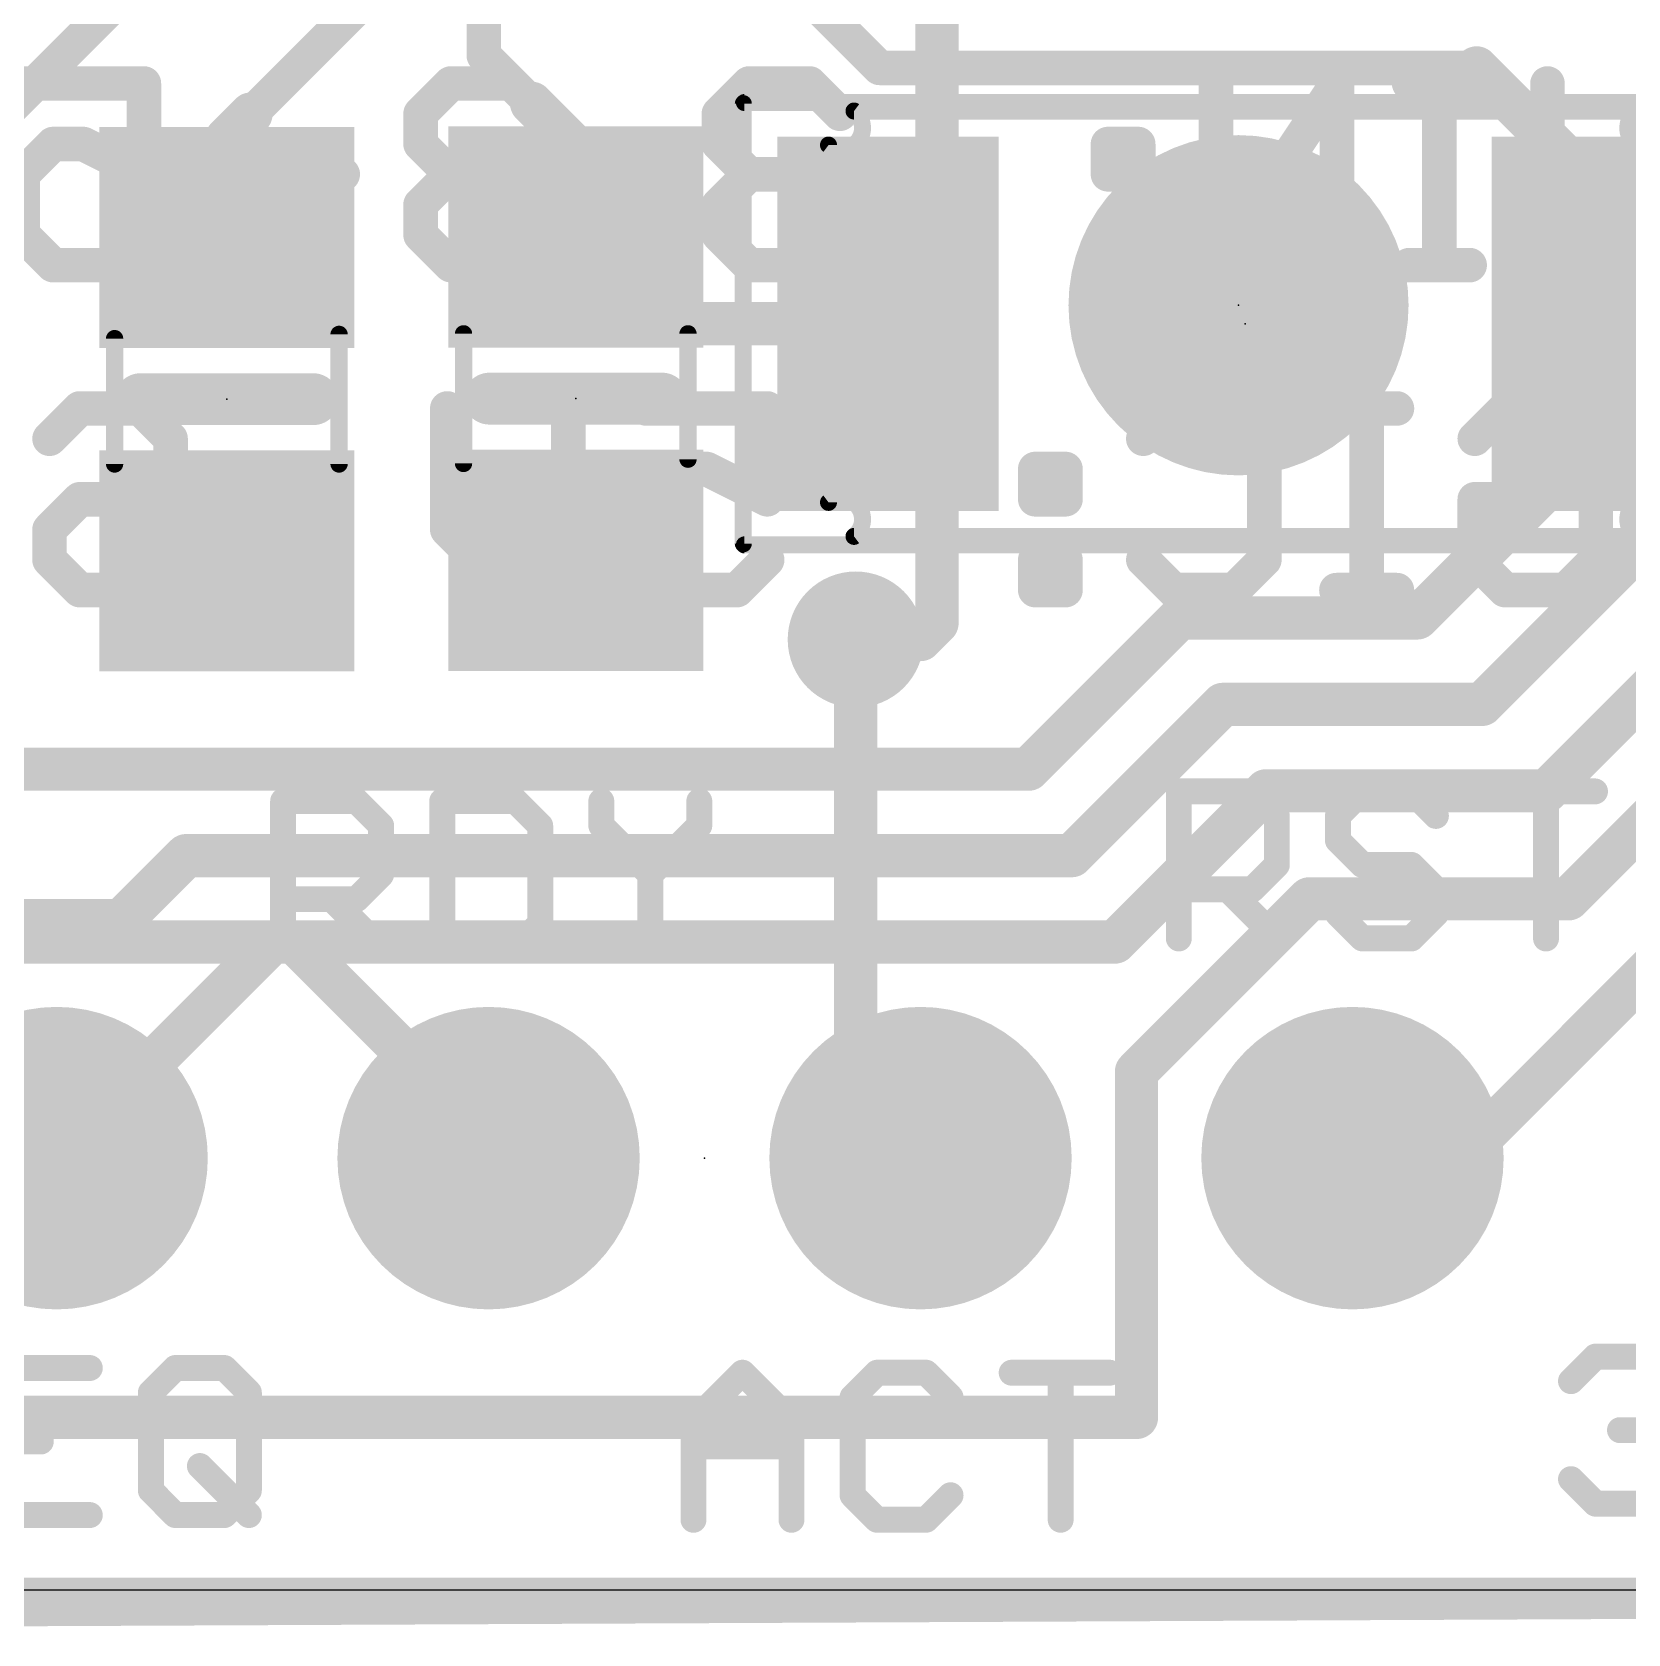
# Model space of a CAD drawing. Extents: x -0.1 to 28.1, y -0.3 to 29.2.
# Drawn here: x 10.02 to 19.4, y -0.26 to 9.16 of the extents above; entities that cross this region are included whole.
import ezdxf

# ---------------------------------------------------------------- set-up
doc = ezdxf.new("R2010")
doc.units = 0
for name, color, linetype in [('1', 12, 'CONTINUOUS'), ('16', 132, 'CONTINUOUS'), ('17', 110, 'CONTINUOUS'), ('18', 110, 'CONTINUOUS'), ('20', 53, 'CONTINUOUS'), ('21', 40, 'CONTINUOUS'), ('22', 6, 'CONTINUOUS'), ('23', 53, 'CONTINUOUS'), ('39', 12, 'CONTINUOUS'), ('41', 12, 'CONTINUOUS'), ('51', 253, 'CONTINUOUS')]:
    doc.layers.add(name, color=color, linetype=linetype)

# ---------------------------------------------------------------- blocks, each defined once
blk = doc.blocks.new('RECT')
blk.add_solid([(-0.5, -0.5), (0.5, -0.5), (-0.5, 0.5), (0.5, 0.5)])
blk = doc.blocks.new('PIE')
at = {"const_width": 0.5}
blk.add_lwpolyline([(0, -0.25, 1), (0, 0.25, 1), (0, -0.25)], format="xyb", dxfattribs=at)
blk = doc.blocks.new('ROUNDP')
at = {"const_width": 0.5}
blk.add_lwpolyline([(0, -0.25, 1), (0, 0.25, 1), (0, -0.25)], format="xyb", dxfattribs=at)
blk = doc.blocks.new('ROUNDV')
at = {"const_width": 0.5}
blk.add_lwpolyline([(0, -0.25, 1), (0, 0.25, 1), (0, -0.25)], format="xyb", dxfattribs=at)

msp = doc.modelspace()

# ---------------------------------------------------------------- linework, layer by layer
at = {"layer": '1'}
for points, const_width in [([(12.672, 11.7278), (12.672, 9.021)], 0.2032), ([(11.672, 10.494), (9.837, 8.659)], 0.2032), ([(13.945, 10.002), (14.999, 8.948)], 0.2032), ([(12.172, 9.5458), (11.303, 8.6768)], 0.2032), ([(12.672, 9.021), (12.953, 8.74)], 0.2032), ([(14.999, 8.948), (18.51, 8.948)], 0.2032), ([(18.51, 8.948), (19.249, 8.209)], 0.254), ([(12.953, 8.74), (13.2128, 8.4802)], 0.254), ([(11.303, 8.6768), (11.161, 8.5348)], 0.254), ([(11.161, 8.5348), (11.161, 7.9508)], 0.254), ([(13.2128, 8.4802), (13.2128, 7.954)], 0.254), ([(19.249, 8.209), (19.249, 8.001)], 0.254), ([(19.249, 8.001), (19.249, 7.4444)], 0.254), ([(20.9208, 8.001), (19.249, 8.001)], 0.254), ([(13.2128, 7.954), (13.7224, 7.4444)], 0.254), ([(13.7224, 7.4444), (15.049, 7.4444)], 0.254), ([(14.859, 2.921), (14.859, 5.588)], 0.254), ([(7.239, 3.81), (11.557, 3.81)], 0.254), ([(11.557, 3.81), (12.7, 2.667)], 0.254), ([(15.24, 2.54), (14.859, 2.921)], 0.254), ([(12.7, 2.667), (12.7, 2.54)], 0.254), ([(27.888, -0.028), (0, -0.028)], 0.2032)]:
    msp.add_lwpolyline(points, dxfattribs=dict(at, const_width=const_width))
for points, const_width in [([(12.7079, 9.0569, 1), (12.6361, 8.9851)], 0.1016), ([(12.6212, 9.021, 1), (12.7228, 9.021)], 0.1016), ([(14.999, 8.9988, 1), (14.999, 8.8972)], 0.1016), ([(18.5549, 8.9929, 1), (18.4651, 8.9031)], 0.127), ([(18.51, 8.8972, 1), (18.51, 8.9988)], 0.1016), ([(14.9631, 8.9121, 1), (15.0349, 8.9839)], 0.1016), ([(12.9979, 8.7849, 1), (12.9081, 8.6951)], 0.127), ([(11.3479, 8.6319, 1), (11.2581, 8.7217)], 0.127), ([(11.2671, 8.7127, 1), (11.3389, 8.6409)], 0.1016), ([(12.9171, 8.7041, 1), (12.9889, 8.7759)], 0.1016), ([(11.2245, 8.5348, 1), (11.0975, 8.5348)], 0.127), ([(11.1161, 8.5797, 1), (11.2059, 8.4899)], 0.127), ([(13.2763, 8.4802, 1), (13.1493, 8.4802)], 0.127), ([(13.1679, 8.4353, 1), (13.2577, 8.5251)], 0.127), ([(19.3125, 8.209, 1), (19.1855, 8.209)], 0.127), ([(19.2041, 8.1641, 1), (19.2939, 8.2539)], 0.127), ([(19.3125, 8.001, 1), (19.1855, 8.001)], 0.127), ([(19.249, 8.0645, 1), (19.249, 7.9375)], 0.127), ([(11.0975, 7.9508, 1), (11.2245, 7.9508)], 0.127), ([(13.2577, 7.9989, 1), (13.1679, 7.9091)], 0.127), ([(13.1493, 7.954, 1), (13.2763, 7.954)], 0.127), ([(19.1855, 8.001, 1), (19.3125, 8.001)], 0.127), ([(13.7224, 7.5079, 1), (13.7224, 7.3809)], 0.127), ([(13.6775, 7.3995, 1), (13.7673, 7.4893)], 0.127), ([(15.049, 7.3809, 1), (15.049, 7.5079)], 0.127), ([(19.1855, 7.4444, 1), (19.3125, 7.4444)], 0.127), ([(14.9225, 5.588, 1), (14.7955, 5.588)], 0.127), ([(11.6019, 3.8549, 1), (11.5121, 3.7651)], 0.127), ([(11.557, 3.7465, 1), (11.557, 3.8735)], 0.127), ([(14.9039, 2.9659, 1), (14.8141, 2.8761)], 0.127), ([(14.7955, 2.921, 1), (14.9225, 2.921)], 0.127), ([(12.7635, 2.667, 1), (12.6365, 2.667)], 0.127), ([(12.6551, 2.6221, 1), (12.7449, 2.7119)], 0.127), ([(15.1951, 2.4951, 1), (15.2849, 2.5849)], 0.127), ([(12.6365, 2.54, 1), (12.7635, 2.54)], 0.127)]:
    msp.add_lwpolyline(points, format="xyb", dxfattribs=dict(at, const_width=const_width))
at = {"layer": '16'}
for points, const_width in [([(15.337, 10.002), (15.337, 5.685)], 0.254), ([(24.511, 8.636), (18.415, 2.54)], 0.254), ([(20.701, 8.255), (18.161, 5.715)], 0.254), ([(21.209, 7.874), (18.542, 5.207)], 0.254), ([(21.971, 7.747), (18.923, 4.699)], 0.254), ([(22.733, 7.747), (19.05, 4.064)], 0.254), ([(16.764, 5.715), (15.875, 4.826)], 0.254), ([(18.161, 5.715), (16.764, 5.715)], 0.254), ([(15.337, 5.685), (15.24, 5.588)], 0.254), ([(15.24, 5.588), (14.859, 5.588)], 0.254), ([(17.018, 5.207), (16.129, 4.318)], 0.254), ([(18.542, 5.207), (17.018, 5.207)], 0.254), ([(15.875, 4.826), (6.731, 4.826)], 0.254), ([(17.272, 4.699), (16.383, 3.81)], 0.254), ([(18.923, 4.699), (17.272, 4.699)], 0.254), ([(10.922, 4.318), (10.541, 3.937)], 0.254), ([(16.129, 4.318), (10.922, 4.318)], 0.254), ([(17.526, 4.064), (16.51, 3.048)], 0.254), ([(19.05, 4.064), (17.526, 4.064)], 0.254), ([(10.541, 3.937), (6.858, 3.937)], 0.254), ([(11.43, 3.81), (10.16, 2.54)], 0.254), ([(16.383, 3.81), (11.43, 3.81)], 0.254), ([(16.51, 3.048), (16.51, 1.016)], 0.254), ([(18.415, 2.54), (17.78, 2.54)], 0.254), ([(16.51, 1.016), (9.144, 1.016)], 0.254), ([(28.015, -0.028), (0, -0.155)], 0.2032)]:
    msp.add_lwpolyline(points, dxfattribs=dict(at, const_width=const_width))
at = {"layer": '16', "const_width": 0.127}
for points in [[(16.764, 5.7785, 1), (16.764, 5.6515)], [(16.8089, 5.6701, 1), (16.7191, 5.7599)], [(18.161, 5.6515, 1), (18.161, 5.7785)], [(15.2735, 5.685, 1), (15.4005, 5.685)], [(15.3819, 5.6401, 1), (15.2921, 5.7299)], [(18.1161, 5.7599, 1), (18.2059, 5.6701)], [(14.859, 5.6515, 1), (14.859, 5.5245)], [(15.1951, 5.6329, 1), (15.2849, 5.5431)], [(15.24, 5.5245, 1), (15.24, 5.6515)], [(17.018, 5.2705, 1), (17.018, 5.1435)], [(17.0629, 5.1621, 1), (16.9731, 5.2519)], [(18.4971, 5.2519, 1), (18.5869, 5.1621)], [(18.542, 5.1435, 1), (18.542, 5.2705)], [(15.8301, 4.8709, 1), (15.9199, 4.7811)], [(15.875, 4.7625, 1), (15.875, 4.8895)], [(17.272, 4.7625, 1), (17.272, 4.6355)], [(17.3169, 4.6541, 1), (17.2271, 4.7439)], [(18.8781, 4.7439, 1), (18.9679, 4.6541)], [(18.923, 4.6355, 1), (18.923, 4.7625)], [(10.922, 4.3815, 1), (10.922, 4.2545)], [(10.9669, 4.2731, 1), (10.8771, 4.3629)], [(16.0841, 4.3629, 1), (16.1739, 4.2731)], [(16.129, 4.2545, 1), (16.129, 4.3815)], [(17.526, 4.1275, 1), (17.526, 4.0005)], [(17.5709, 4.0191, 1), (17.4811, 4.1089)], [(19.0051, 4.1089, 1), (19.0949, 4.0191)], [(19.05, 4.0005, 1), (19.05, 4.1275)], [(10.541, 3.8735, 1), (10.541, 4.0005)], [(10.4961, 3.9819, 1), (10.5859, 3.8921)], [(11.43, 3.8735, 1), (11.43, 3.7465)], [(11.4749, 3.7651, 1), (11.3851, 3.8549)], [(16.3381, 3.8549, 1), (16.4279, 3.7651)], [(16.383, 3.7465, 1), (16.383, 3.8735)], [(16.5735, 3.048, 1), (16.4465, 3.048)], [(16.4651, 3.0929, 1), (16.5549, 3.0031)], [(10.1151, 2.5849, 1), (10.2049, 2.4951)], [(17.78, 2.6035, 1), (17.78, 2.4765)], [(18.3701, 2.5849, 1), (18.4599, 2.4951)], [(18.415, 2.4765, 1), (18.415, 2.6035)], [(16.51, 0.9525, 1), (16.51, 1.0795)], [(16.4465, 1.016, 1), (16.5735, 1.016)]]:
    msp.add_lwpolyline(points, format="xyb", dxfattribs=at)
at = {"layer": '20'}
msp.add_line((25.4, 0), (2.54, 0), dxfattribs=at)
at = {"layer": '21'}
for points, const_width in [([(14.198, 8.7379), (14.198, 6.1509)], 0.1), ([(20.0935, 8.7444), (14.2045, 8.7444)], 0.1), ([(12.7048, 7.004), (13.7208, 7.004)], 0.3048), ([(11.669, 7.0008), (10.653, 7.0008)], 0.3048), ([(20.0935, 6.1444), (14.2045, 6.1444)], 0.1), ([(11.4919, 3.7742), (11.4919, 4.6385)], 0.1524), ([(11.4919, 4.6385), (11.9241, 4.6385)], 0.1524), ([(11.9241, 4.6385), (12.0681, 4.4945)], 0.1524), ([(12.4274, 4.6385), (12.4274, 3.7742)], 0.1524), ([(12.8596, 4.6385), (12.4274, 4.6385)], 0.1524), ([(13.0037, 4.4945), (12.8596, 4.6385)], 0.1524), ([(13.363, 4.6385), (13.363, 4.4945)], 0.1524), ([(13.9392, 4.4945), (13.9392, 4.6385)], 0.1524), ([(16.7589, 3.8312), (16.7589, 4.6955)], 0.1524), ([(16.7589, 4.6955), (17.1911, 4.6955)], 0.1524), ([(17.1911, 4.6955), (17.3351, 4.5515)], 0.1524), ([(17.8385, 4.6955), (17.6944, 4.5515)], 0.1524), ([(18.1266, 4.6955), (17.8385, 4.6955)], 0.1524), ([(18.2707, 4.5515), (18.1266, 4.6955)], 0.1524), ([(18.63, 4.6955), (19.2062, 4.6955)], 0.1524), ([(18.9181, 3.8312), (18.9181, 4.6955)], 0.1524), ([(17.3351, 4.5515), (17.3351, 4.2634)], 0.1524), ([(17.6944, 4.5515), (17.6944, 4.4074)], 0.1524), ([(12.0681, 4.4945), (12.0681, 4.2064)], 0.1524), ([(13.0037, 3.9183), (13.0037, 4.4945)], 0.1524), ([(13.363, 4.4945), (13.6511, 4.2064)], 0.1524), ([(13.6511, 4.2064), (13.9392, 4.4945)], 0.1524), ([(17.6944, 4.4074), (17.8385, 4.2634)], 0.1524), ([(17.3351, 4.2634), (17.1911, 4.1193)], 0.1524), ([(17.8385, 4.2634), (18.1266, 4.2634)], 0.1524), ([(18.1266, 4.2634), (18.2707, 4.1193)], 0.1524), ([(12.0681, 4.2064), (11.9241, 4.0623)], 0.1524), ([(13.6511, 4.2064), (13.6511, 3.7742)], 0.1524), ([(17.1911, 4.1193), (16.7589, 4.1193)], 0.1524), ([(17.047, 4.1193), (17.3351, 3.8312)], 0.1524), ([(18.2707, 4.1193), (18.2707, 3.9753)], 0.1524), ([(11.9241, 4.0623), (11.4919, 4.0623)], 0.1524), ([(11.78, 4.0623), (12.0681, 3.7742)], 0.1524), ([(17.8385, 3.8312), (17.6944, 3.9753)], 0.1524), ([(18.2707, 3.9753), (18.1266, 3.8312)], 0.1524), ([(12.8596, 3.7742), (13.0037, 3.9183)], 0.1524), ([(18.1266, 3.8312), (17.8385, 3.8312)], 0.1524), ([(12.4274, 3.7742), (12.8596, 3.7742)], 0.1524), ([(19.0649, 1.2295), (19.209, 1.3735)], 0.1524), ([(19.209, 1.3735), (19.4971, 1.3735)], 0.1524), ([(10.3551, 1.3065), (9.7788, 1.3065)], 0.1524), ([(10.7144, 1.1625), (10.8584, 1.3065)], 0.1524), ([(10.8584, 1.3065), (11.1465, 1.3065)], 0.1524), ([(11.1465, 1.3065), (11.2906, 1.1625)], 0.1524), ([(13.9049, 0.9908), (14.193, 1.2789)], 0.1524), ([(14.193, 1.2789), (14.4811, 0.9908)], 0.1524), ([(14.9845, 1.2789), (14.8404, 1.1349)], 0.1524), ([(15.2726, 1.2789), (14.9845, 1.2789)], 0.1524), ([(15.4167, 1.1349), (15.2726, 1.2789)], 0.1524), ([(15.776, 1.2789), (16.3522, 1.2789)], 0.1524), ([(16.0641, 0.4146), (16.0641, 1.2789)], 0.1524), ([(10.7144, 0.5863), (10.7144, 1.1625)], 0.1524), ([(11.2906, 1.1625), (11.2906, 0.5863)], 0.1524), ([(14.8404, 1.1349), (14.8404, 0.5587)], 0.1524), ([(13.9049, 0.4146), (13.9049, 0.9908)], 0.1524), ([(14.4811, 0.9908), (14.4811, 0.4146)], 0.1524), ([(9.7788, 0.8744), (10.067, 0.8744)], 0.1524), ([(19.4971, 0.9414), (19.353, 0.9414)], 0.1524), ([(13.9049, 0.8468), (14.4811, 0.8468)], 0.1524), ([(11.0025, 0.7303), (11.2906, 0.4422)], 0.1524), ([(10.8584, 0.4422), (10.7144, 0.5863)], 0.1524), ([(11.2906, 0.5863), (11.1465, 0.4422)], 0.1524), ([(19.209, 0.5092), (19.0649, 0.6533)], 0.1524), ([(14.8404, 0.5587), (14.9845, 0.4146)], 0.1524), ([(15.2726, 0.4146), (15.4167, 0.5587)], 0.1524), ([(19.4971, 0.5092), (19.209, 0.5092)], 0.1524), ([(9.7788, 0.4422), (10.3551, 0.4422)], 0.1524), ([(11.1465, 0.4422), (10.8584, 0.4422)], 0.1524), ([(14.9845, 0.4146), (15.2726, 0.4146)], 0.1524)]:
    msp.add_lwpolyline(points, dxfattribs=dict(at, const_width=const_width))
for points, const_width in [([(14.223, 8.7379, 1), (14.173, 8.7379)], 0.05), ([(14.2045, 8.7694, 1), (14.2045, 8.7194)], 0.05), ([(12.7048, 7.0802, 1), (12.7048, 6.9278)], 0.1524), ([(13.7208, 6.9278, 1), (13.7208, 7.0802)], 0.1524), ([(10.653, 7.077, 1), (10.653, 6.9246)], 0.1524), ([(11.669, 6.9246, 1), (11.669, 7.077)], 0.1524), ([(14.173, 6.1509, 1), (14.223, 6.1509)], 0.05), ([(14.2045, 6.1694, 1), (14.2045, 6.1194)], 0.05), ([(11.53, 4.6385, 1), (11.4538, 4.6385)], 0.0762), ([(11.4919, 4.6766, 1), (11.4919, 4.6004)], 0.0762), ([(11.951, 4.6655, 1), (11.8971, 4.6116)], 0.0762), ([(11.9241, 4.6004, 1), (11.9241, 4.6766)], 0.0762), ([(12.4655, 4.6385, 1), (12.3893, 4.6385)], 0.0762), ([(12.4274, 4.6766, 1), (12.4274, 4.6004)], 0.0762), ([(12.8866, 4.6655, 1), (12.8327, 4.6116)], 0.0762), ([(12.8596, 4.6004, 1), (12.8596, 4.6766)], 0.0762), ([(13.4011, 4.6385, 1), (13.3249, 4.6385)], 0.0762), ([(13.9773, 4.6385, 1), (13.9011, 4.6385)], 0.0762), ([(16.797, 4.6955, 1), (16.7208, 4.6955)], 0.0762), ([(16.7589, 4.7336, 1), (16.7589, 4.6574)], 0.0762), ([(17.218, 4.7225, 1), (17.1641, 4.6686)], 0.0762), ([(17.1911, 4.6574, 1), (17.1911, 4.7336)], 0.0762), ([(17.8385, 4.7336, 1), (17.8385, 4.6574)], 0.0762), ([(17.8654, 4.6686, 1), (17.8116, 4.7225)], 0.0762), ([(18.1536, 4.7225, 1), (18.0997, 4.6686)], 0.0762), ([(18.1266, 4.6574, 1), (18.1266, 4.7336)], 0.0762), ([(18.63, 4.7336, 1), (18.63, 4.6574)], 0.0762), ([(18.9562, 4.6955, 1), (18.88, 4.6955)], 0.0762), ([(19.2062, 4.6574, 1), (19.2062, 4.7336)], 0.0762), ([(17.3732, 4.5515, 1), (17.297, 4.5515)], 0.0762), ([(17.3082, 4.5245, 1), (17.3621, 4.5784)], 0.0762), ([(17.7325, 4.5515, 1), (17.6563, 4.5515)], 0.0762), ([(17.6675, 4.5784, 1), (17.7214, 4.5245)], 0.0762), ([(18.2437, 4.5245, 1), (18.2976, 4.5784)], 0.0762), ([(12.1062, 4.4945, 1), (12.03, 4.4945)], 0.0762), ([(12.0412, 4.4675, 1), (12.0951, 4.5214)], 0.0762), ([(13.0418, 4.4945, 1), (12.9656, 4.4945)], 0.0762), ([(12.9767, 4.4675, 1), (13.0306, 4.5214)], 0.0762), ([(13.3899, 4.5214, 1), (13.336, 4.4675)], 0.0762), ([(13.3249, 4.4945, 1), (13.4011, 4.4945)], 0.0762), ([(13.9011, 4.4945, 1), (13.9773, 4.4945)], 0.0762), ([(13.9661, 4.4675, 1), (13.9122, 4.5214)], 0.0762), ([(17.7214, 4.4344, 1), (17.6675, 4.3805)], 0.0762), ([(17.6563, 4.4074, 1), (17.7325, 4.4074)], 0.0762), ([(17.3621, 4.2364, 1), (17.3082, 4.2903)], 0.0762), ([(17.8385, 4.3015, 1), (17.8385, 4.2253)], 0.0762), ([(18.1536, 4.2903, 1), (18.0997, 4.2364)], 0.0762), ([(18.1266, 4.2253, 1), (18.1266, 4.3015)], 0.0762), ([(12.03, 4.2064, 1), (12.1062, 4.2064)], 0.0762), ([(12.0951, 4.1794, 1), (12.0412, 4.2333)], 0.0762), ([(13.6241, 4.2333, 1), (13.678, 4.1794)], 0.0762), ([(13.6892, 4.2064, 1), (13.613, 4.2064)], 0.0762), ([(13.6241, 4.1794, 1), (13.678, 4.2333)], 0.0762), ([(17.297, 4.2634, 1), (17.3732, 4.2634)], 0.0762), ([(17.8116, 4.2364, 1), (17.8654, 4.2903)], 0.0762), ([(16.7589, 4.1574, 1), (16.7589, 4.0812)], 0.0762), ([(17.074, 4.1463, 1), (17.0201, 4.0924)], 0.0762), ([(17.1641, 4.1463, 1), (17.218, 4.0924)], 0.0762), ([(17.1911, 4.0812, 1), (17.1911, 4.1574)], 0.0762), ([(18.3088, 4.1193, 1), (18.2326, 4.1193)], 0.0762), ([(18.2437, 4.0924, 1), (18.2976, 4.1463)], 0.0762), ([(11.4919, 4.1004, 1), (11.4919, 4.0242)], 0.0762), ([(11.807, 4.0893, 1), (11.7531, 4.0354)], 0.0762), ([(11.8971, 4.0893, 1), (11.951, 4.0354)], 0.0762), ([(11.9241, 4.0242, 1), (11.9241, 4.1004)], 0.0762), ([(17.7214, 4.0022, 1), (17.6675, 3.9483)], 0.0762), ([(18.2976, 3.9483, 1), (18.2437, 4.0022)], 0.0762), ([(12.9656, 3.9183, 1), (13.0418, 3.9183)], 0.0762), ([(13.0306, 3.8913, 1), (12.9767, 3.9452)], 0.0762), ([(18.2326, 3.9753, 1), (18.3088, 3.9753)], 0.0762), ([(16.7208, 3.8312, 1), (16.797, 3.8312)], 0.0762), ([(17.3082, 3.8043, 1), (17.3621, 3.8581)], 0.0762), ([(17.8385, 3.8693, 1), (17.8385, 3.7931)], 0.0762), ([(17.8116, 3.8043, 1), (17.8654, 3.8581)], 0.0762), ([(18.0997, 3.8581, 1), (18.1536, 3.8043)], 0.0762), ([(18.1266, 3.7931, 1), (18.1266, 3.8693)], 0.0762), ([(18.88, 3.8312, 1), (18.9562, 3.8312)], 0.0762), ([(11.4538, 3.7742, 1), (11.53, 3.7742)], 0.0762), ([(12.0412, 3.7473, 1), (12.0951, 3.8011)], 0.0762), ([(12.4274, 3.8123, 1), (12.4274, 3.7361)], 0.0762), ([(12.3893, 3.7742, 1), (12.4655, 3.7742)], 0.0762), ([(12.8327, 3.8011, 1), (12.8866, 3.7473)], 0.0762), ([(12.8596, 3.7361, 1), (12.8596, 3.8123)], 0.0762), ([(13.613, 3.7742, 1), (13.6892, 3.7742)], 0.0762), ([(19.209, 1.4116, 1), (19.209, 1.3354)], 0.0762), ([(19.2359, 1.3466, 1), (19.182, 1.4005)], 0.0762), ([(10.3551, 1.2684, 1), (10.3551, 1.3446)], 0.0762), ([(10.8584, 1.3446, 1), (10.8584, 1.2684)], 0.0762), ([(10.8854, 1.2796, 1), (10.8315, 1.3335)], 0.0762), ([(11.1735, 1.3335, 1), (11.1196, 1.2796)], 0.0762), ([(11.1465, 1.2684, 1), (11.1465, 1.3446)], 0.0762), ([(14.22, 1.3059, 1), (14.1661, 1.252)], 0.0762), ([(14.22, 1.252, 1), (14.1661, 1.3059)], 0.0762), ([(14.9845, 1.317, 1), (14.9845, 1.2408)], 0.0762), ([(15.0114, 1.252, 1), (14.9576, 1.3059)], 0.0762), ([(15.2996, 1.3059, 1), (15.2457, 1.252)], 0.0762), ([(15.2726, 1.2408, 1), (15.2726, 1.317)], 0.0762), ([(15.776, 1.317, 1), (15.776, 1.2408)], 0.0762), ([(16.1022, 1.2789, 1), (16.026, 1.2789)], 0.0762), ([(16.3522, 1.2408, 1), (16.3522, 1.317)], 0.0762), ([(10.6874, 1.1894, 1), (10.7413, 1.1355)], 0.0762), ([(10.7525, 1.1625, 1), (10.6763, 1.1625)], 0.0762), ([(11.3287, 1.1625, 1), (11.2525, 1.1625)], 0.0762), ([(11.2636, 1.1355, 1), (11.3175, 1.1894)], 0.0762), ([(19.038, 1.2564, 1), (19.0919, 1.2025)], 0.0762), ([(14.8785, 1.1349, 1), (14.8023, 1.1349)], 0.0762), ([(14.8135, 1.1618, 1), (14.8674, 1.1079)], 0.0762), ([(15.3897, 1.1079, 1), (15.4436, 1.1618)], 0.0762), ([(13.943, 0.9908, 1), (13.8668, 0.9908)], 0.0762), ([(13.878, 1.0178, 1), (13.9319, 0.9639)], 0.0762), ([(14.5192, 0.9908, 1), (14.443, 0.9908)], 0.0762), ([(14.4542, 0.9639, 1), (14.5081, 1.0178)], 0.0762), ([(10.067, 0.8363, 1), (10.067, 0.9125)], 0.0762), ([(19.353, 0.9795, 1), (19.353, 0.9033)], 0.0762), ([(13.9049, 0.8849, 1), (13.9049, 0.8087)], 0.0762), ([(14.4811, 0.8087, 1), (14.4811, 0.8849)], 0.0762), ([(11.0294, 0.7573, 1), (10.9755, 0.7034)], 0.0762), ([(10.7413, 0.6132, 1), (10.6874, 0.5593)], 0.0762), ([(11.3175, 0.5593, 1), (11.2636, 0.6132)], 0.0762), ([(19.0919, 0.6802, 1), (19.038, 0.6263)], 0.0762), ([(10.6763, 0.5863, 1), (10.7525, 0.5863)], 0.0762), ([(11.2525, 0.5863, 1), (11.3287, 0.5863)], 0.0762), ([(14.8674, 0.5856, 1), (14.8135, 0.5317)], 0.0762), ([(14.8023, 0.5587, 1), (14.8785, 0.5587)], 0.0762), ([(15.4436, 0.5317, 1), (15.3897, 0.5856)], 0.0762), ([(19.209, 0.5473, 1), (19.209, 0.4711)], 0.0762), ([(19.182, 0.4823, 1), (19.2359, 0.5361)], 0.0762), ([(10.3551, 0.4041, 1), (10.3551, 0.4803)], 0.0762), ([(10.8584, 0.4803, 1), (10.8584, 0.4041)], 0.0762), ([(10.8315, 0.4153, 1), (10.8854, 0.4691)], 0.0762), ([(11.1196, 0.4691, 1), (11.1735, 0.4153)], 0.0762), ([(11.1465, 0.4041, 1), (11.1465, 0.4803)], 0.0762), ([(11.2636, 0.4153, 1), (11.3175, 0.4691)], 0.0762), ([(14.9845, 0.4527, 1), (14.9845, 0.3765)], 0.0762), ([(14.9576, 0.3877, 1), (15.0114, 0.4415)], 0.0762), ([(15.2457, 0.4415, 1), (15.2996, 0.3877)], 0.0762), ([(15.2726, 0.3765, 1), (15.2726, 0.4527)], 0.0762), ([(13.8668, 0.4146, 1), (13.943, 0.4146)], 0.0762), ([(14.443, 0.4146, 1), (14.5192, 0.4146)], 0.0762), ([(16.026, 0.4146, 1), (16.1022, 0.4146)], 0.0762)]:
    msp.add_lwpolyline(points, format="xyb", dxfattribs=dict(at, const_width=const_width))
at = {"layer": '22', "const_width": 0.2032}
for points in [[(9.9614, 8.8563), (10.6732, 8.8563)], [(10.6732, 8.8563), (10.6732, 8.3225)], [(12.4782, 8.8563), (12.3002, 8.6784)], [(12.8341, 8.8563), (12.4782, 8.8563)], [(13.012, 8.6784), (12.8341, 8.8563)], [(14.2323, 8.8563), (14.0543, 8.6784)], [(14.5882, 8.8563), (14.2323, 8.8563)], [(14.7661, 8.6784), (14.5882, 8.8563)], [(17.6896, 8.8563), (16.9778, 7.7886)], [(16.9778, 7.7886), (16.9778, 8.8563)], [(17.6896, 7.7886), (17.6896, 8.8563)], [(18.4692, 8.8563), (18.1133, 8.8563)], [(18.2912, 7.7886), (18.2912, 8.8563)], [(18.9268, 8.1445), (18.9268, 8.8563)], [(12.3002, 8.6784), (12.3002, 8.5004)], [(14.0543, 8.6784), (14.0543, 8.5004)], [(10.1394, 8.5004), (9.9614, 8.3225)], [(10.3173, 8.5004), (10.1394, 8.5004)], [(10.6732, 8.3225), (10.3173, 8.5004)], [(12.3002, 8.5004), (12.4782, 8.3225)], [(14.0543, 8.5004), (14.2323, 8.3225)], [(16.5202, 8.5004), (16.3423, 8.5004)], [(16.3423, 8.5004), (16.3423, 8.3225)], [(16.5202, 8.3225), (16.5202, 8.5004)], [(9.9614, 8.3225), (9.9614, 7.9666)], [(11.8426, 8.3225), (11.1308, 8.3225)], [(12.4782, 8.3225), (12.3002, 8.1445)], [(12.4782, 8.3225), (12.6561, 8.3225)], [(14.2323, 8.3225), (14.0543, 8.1445)], [(14.2323, 8.3225), (14.4102, 8.3225)], [(16.3423, 8.3225), (16.5202, 8.3225)], [(12.3002, 8.1445), (12.3002, 7.9666)], [(14.0543, 8.1445), (14.0543, 7.9666)], [(19.2827, 7.7886), (18.9268, 8.1445)], [(19.6386, 8.1445), (19.2827, 7.7886)], [(9.9614, 7.9666), (10.1394, 7.7886)], [(10.4953, 7.7886), (10.6732, 7.9666)], [(12.3002, 7.9666), (12.4782, 7.7886)], [(12.8341, 7.7886), (13.012, 7.9666)], [(13.5967, 7.9666), (13.4188, 7.9666)], [(13.4188, 7.9666), (13.4188, 7.7886)], [(13.5967, 7.7886), (13.5967, 7.9666)], [(14.0543, 7.9666), (14.2323, 7.7886)], [(14.5882, 7.7886), (14.7661, 7.9666)], [(16.5202, 7.9666), (16.3423, 7.9666)], [(16.3423, 7.9666), (16.3423, 7.7886)], [(16.5202, 7.7886), (16.5202, 7.9666)], [(10.1394, 7.7886), (10.4953, 7.7886)], [(12.4782, 7.7886), (12.8341, 7.7886)], [(13.4188, 7.7886), (13.5967, 7.7886)], [(14.2323, 7.7886), (14.5882, 7.7886)], [(16.3423, 7.7886), (16.5202, 7.7886)], [(18.4692, 7.7886), (18.1133, 7.7886)], [(10.1184, 6.7684), (10.2964, 6.9463)], [(10.2964, 6.9463), (10.6523, 6.9463)], [(10.6523, 6.9463), (10.8302, 6.7684)], [(12.4572, 6.2345), (12.4572, 6.9463)], [(13.169, 6.9463), (13.169, 6.2345)], [(13.6266, 6.9463), (14.3384, 6.9463)], [(14.3384, 6.9463), (14.3384, 6.4125)], [(16.5501, 6.7684), (16.728, 6.9463)], [(16.728, 6.9463), (17.084, 6.9463)], [(17.084, 6.9463), (17.2619, 6.7684)], [(18.0415, 6.9463), (17.6856, 6.9463)], [(17.8636, 5.8786), (17.8636, 6.9463)], [(18.4991, 6.7684), (18.677, 6.9463)], [(18.677, 6.9463), (19.0329, 6.9463)], [(19.0329, 6.9463), (19.2109, 6.7684)], [(10.8302, 6.7684), (10.8302, 6.5904)], [(17.2619, 6.7684), (17.2619, 6.0566)], [(19.2109, 6.7684), (19.2109, 6.0566)], [(10.8302, 6.5904), (10.6523, 6.4125)], [(13.8046, 6.5904), (13.6266, 6.4125)], [(13.9825, 6.5904), (13.8046, 6.5904)], [(14.3384, 6.4125), (13.9825, 6.5904)], [(16.0925, 6.5904), (15.9146, 6.5904)], [(15.9146, 6.5904), (15.9146, 6.4125)], [(16.0925, 6.4125), (16.0925, 6.5904)], [(10.2964, 6.4125), (10.1184, 6.2345)], [(10.6523, 6.4125), (10.2964, 6.4125)], [(13.6266, 6.4125), (13.6266, 6.0566)], [(15.9146, 6.4125), (16.0925, 6.4125)], [(18.4991, 6.0566), (18.4991, 6.4125)], [(18.4991, 6.4125), (18.855, 6.4125)], [(10.1184, 6.2345), (10.1184, 6.0566)], [(12.8131, 5.8786), (12.4572, 6.2345)], [(13.169, 6.2345), (12.8131, 5.8786)], [(10.1184, 6.0566), (10.2964, 5.8786)], [(10.6523, 5.8786), (10.8302, 6.0566)], [(13.6266, 6.0566), (13.8046, 5.8786)], [(14.1605, 5.8786), (14.3384, 6.0566)], [(16.0925, 6.0566), (15.9146, 6.0566)], [(15.9146, 6.0566), (15.9146, 5.8786)], [(16.0925, 5.8786), (16.0925, 6.0566)], [(16.728, 5.8786), (16.5501, 6.0566)], [(17.2619, 6.0566), (17.084, 5.8786)], [(18.677, 5.8786), (18.4991, 6.0566)], [(19.2109, 6.0566), (19.0329, 5.8786)], [(10.2964, 5.8786), (10.6523, 5.8786)], [(13.8046, 5.8786), (14.1605, 5.8786)], [(15.9146, 5.8786), (16.0925, 5.8786)], [(17.084, 5.8786), (16.728, 5.8786)], [(18.0415, 5.8786), (17.6856, 5.8786)], [(19.0329, 5.8786), (18.677, 5.8786)]]:
    msp.add_lwpolyline(points, dxfattribs=at)
at = {"layer": '22', "const_width": 0.1016}
for points in [[(10.724, 8.8563, 1), (10.6224, 8.8563)], [(10.6732, 8.8055, 1), (10.6732, 8.9071)], [(12.4782, 8.9071, 1), (12.4782, 8.8055)], [(12.5141, 8.8204, 1), (12.4422, 8.8922)], [(12.87, 8.8922, 1), (12.7981, 8.8204)], [(12.8341, 8.8055, 1), (12.8341, 8.9071)], [(14.2323, 8.9071, 1), (14.2323, 8.8055)], [(14.2682, 8.8204, 1), (14.1963, 8.8922)], [(14.6241, 8.8922, 1), (14.5522, 8.8204)], [(14.5882, 8.8055, 1), (14.5882, 8.9071)], [(17.0286, 8.8563, 1), (16.927, 8.8563)], [(17.7404, 8.8563, 1), (17.6388, 8.8563)], [(17.7319, 8.8281, 1), (17.6473, 8.8845)], [(18.1133, 8.9071, 1), (18.1133, 8.8055)], [(18.342, 8.8563, 1), (18.2404, 8.8563)], [(18.4692, 8.8055, 1), (18.4692, 8.9071)], [(18.9776, 8.8563, 1), (18.876, 8.8563)], [(12.351, 8.6784, 1), (12.2494, 8.6784)], [(12.2643, 8.7143, 1), (12.3361, 8.6424)], [(12.9761, 8.6424, 1), (13.0479, 8.7143)], [(14.1051, 8.6784, 1), (14.0035, 8.6784)], [(14.0184, 8.7143, 1), (14.0902, 8.6424)], [(14.7302, 8.6424, 1), (14.802, 8.7143)], [(10.1394, 8.5512, 1), (10.1394, 8.4496)], [(10.1753, 8.4645, 1), (10.1034, 8.5363)], [(10.34, 8.5458, 1), (10.2946, 8.455)], [(10.3173, 8.4496, 1), (10.3173, 8.5512)], [(12.3361, 8.5363, 1), (12.2643, 8.4645)], [(14.0902, 8.5363, 1), (14.0184, 8.4645)], [(16.3423, 8.5512, 1), (16.3423, 8.4496)], [(16.3931, 8.5004, 1), (16.2915, 8.5004)], [(16.571, 8.5004, 1), (16.4694, 8.5004)], [(16.5202, 8.4496, 1), (16.5202, 8.5512)], [(12.2494, 8.5004, 1), (12.351, 8.5004)], [(14.0035, 8.5004, 1), (14.1051, 8.5004)], [(10.0122, 8.3225, 1), (9.9106, 8.3225)], [(9.9255, 8.3584, 1), (9.9973, 8.2865)], [(10.6505, 8.277, 1), (10.6959, 8.3679)], [(11.1308, 8.3733, 1), (11.1308, 8.2717)], [(11.8426, 8.2717, 1), (11.8426, 8.3733)], [(12.4782, 8.3733, 1), (12.4782, 8.2717)], [(12.5141, 8.2865, 1), (12.4422, 8.3584)], [(12.4422, 8.2865, 1), (12.5141, 8.3584)], [(12.6561, 8.2717, 1), (12.6561, 8.3733)], [(14.2323, 8.3733, 1), (14.2323, 8.2717)], [(14.2682, 8.2865, 1), (14.1963, 8.3584)], [(14.1963, 8.2865, 1), (14.2682, 8.3584)], [(14.4102, 8.2717, 1), (14.4102, 8.3733)], [(16.3423, 8.3733, 1), (16.3423, 8.2717)], [(16.5202, 8.2717, 1), (16.5202, 8.3733)], [(10.6224, 8.3225, 1), (10.724, 8.3225)], [(16.2915, 8.3225, 1), (16.3931, 8.3225)], [(16.4694, 8.3225, 1), (16.571, 8.3225)], [(12.351, 8.1445, 1), (12.2494, 8.1445)], [(12.2643, 8.1804, 1), (12.3361, 8.1086)], [(14.1051, 8.1445, 1), (14.0035, 8.1445)], [(14.0184, 8.1804, 1), (14.0902, 8.1086)], [(18.9627, 8.1804, 1), (18.8909, 8.1086)], [(18.876, 8.1445, 1), (18.9776, 8.1445)], [(9.9973, 8.0025, 1), (9.9255, 7.9306)], [(9.9106, 7.9666, 1), (10.0122, 7.9666)], [(10.7091, 7.9306, 1), (10.6373, 8.0025)], [(12.3361, 8.0025, 1), (12.2643, 7.9306)], [(12.2494, 7.9666, 1), (12.351, 7.9666)], [(13.0479, 7.9306, 1), (12.9761, 8.0025)], [(13.4188, 8.0174, 1), (13.4188, 7.9158)], [(13.4696, 7.9666, 1), (13.368, 7.9666)], [(13.6475, 7.9666, 1), (13.5459, 7.9666)], [(13.5967, 7.9158, 1), (13.5967, 8.0174)], [(14.0902, 8.0025, 1), (14.0184, 7.9306)], [(14.0035, 7.9666, 1), (14.1051, 7.9666)], [(14.802, 7.9306, 1), (14.7302, 8.0025)], [(16.3423, 8.0174, 1), (16.3423, 7.9158)], [(16.3931, 7.9666, 1), (16.2915, 7.9666)], [(16.571, 7.9666, 1), (16.4694, 7.9666)], [(16.5202, 7.9158, 1), (16.5202, 8.0174)], [(10.1394, 7.8394, 1), (10.1394, 7.7378)], [(10.1034, 7.7527, 1), (10.1753, 7.8245)], [(10.4594, 7.8245, 1), (10.5312, 7.7527)], [(10.4953, 7.7378, 1), (10.4953, 7.8394)], [(12.4782, 7.8394, 1), (12.4782, 7.7378)], [(12.4422, 7.7527, 1), (12.5141, 7.8245)], [(12.7981, 7.8245, 1), (12.87, 7.7527)], [(12.8341, 7.7378, 1), (12.8341, 7.8394)], [(13.4188, 7.8394, 1), (13.4188, 7.7378)], [(13.368, 7.7886, 1), (13.4696, 7.7886)], [(13.5459, 7.7886, 1), (13.6475, 7.7886)], [(13.5967, 7.7378, 1), (13.5967, 7.8394)], [(14.2323, 7.8394, 1), (14.2323, 7.7378)], [(14.1963, 7.7527, 1), (14.2682, 7.8245)], [(14.5522, 7.8245, 1), (14.6241, 7.7527)], [(14.5882, 7.7378, 1), (14.5882, 7.8394)], [(16.3423, 7.8394, 1), (16.3423, 7.7378)], [(16.2915, 7.7886, 1), (16.3931, 7.7886)], [(16.4694, 7.7886, 1), (16.571, 7.7886)], [(16.5202, 7.7378, 1), (16.5202, 7.8394)], [(16.9355, 7.8168, 1), (17.0201, 7.7604)], [(16.927, 7.7886, 1), (17.0286, 7.7886)], [(17.6388, 7.7886, 1), (17.7404, 7.7886)], [(18.1133, 7.8394, 1), (18.1133, 7.7378)], [(18.2404, 7.7886, 1), (18.342, 7.7886)], [(18.4692, 7.7378, 1), (18.4692, 7.8394)], [(19.2468, 7.8245, 1), (19.3186, 7.7527)], [(19.2468, 7.7527, 1), (19.3186, 7.8245)], [(10.2964, 6.9971, 1), (10.2964, 6.8955)], [(10.3323, 6.9104, 1), (10.2604, 6.9822)], [(10.6882, 6.9822, 1), (10.6164, 6.9104)], [(10.6523, 6.8955, 1), (10.6523, 6.9971)], [(12.508, 6.9463, 1), (12.4064, 6.9463)], [(13.2198, 6.9463, 1), (13.1182, 6.9463)], [(13.6266, 6.9971, 1), (13.6266, 6.8955)], [(14.3892, 6.9463, 1), (14.2876, 6.9463)], [(14.3384, 6.8955, 1), (14.3384, 6.9971)], [(16.728, 6.9971, 1), (16.728, 6.8955)], [(16.764, 6.9104, 1), (16.6921, 6.9822)], [(17.1199, 6.9822, 1), (17.048, 6.9104)], [(17.084, 6.8955, 1), (17.084, 6.9971)], [(17.6856, 6.9971, 1), (17.6856, 6.8955)], [(17.9143, 6.9463, 1), (17.8128, 6.9463)], [(18.0415, 6.8955, 1), (18.0415, 6.9971)], [(18.677, 6.9971, 1), (18.677, 6.8955)], [(18.713, 6.9104, 1), (18.6411, 6.9822)], [(19.0689, 6.9822, 1), (18.997, 6.9104)], [(19.0329, 6.8955, 1), (19.0329, 6.9971)], [(10.0825, 6.8043, 1), (10.1543, 6.7324)], [(10.881, 6.7684, 1), (10.7794, 6.7684)], [(10.7943, 6.7324, 1), (10.8661, 6.8043)], [(16.5142, 6.8043, 1), (16.586, 6.7324)], [(17.3127, 6.7684, 1), (17.2111, 6.7684)], [(17.226, 6.7324, 1), (17.2978, 6.8043)], [(18.4632, 6.8043, 1), (18.535, 6.7324)], [(19.2617, 6.7684, 1), (19.1601, 6.7684)], [(19.175, 6.7324, 1), (19.2468, 6.8043)], [(10.8661, 6.5545, 1), (10.7943, 6.6263)], [(13.8046, 6.6412, 1), (13.8046, 6.5396)], [(13.8405, 6.5545, 1), (13.7686, 6.6263)], [(14.0052, 6.6358, 1), (13.9598, 6.545)], [(13.9825, 6.5396, 1), (13.9825, 6.6412)], [(15.9146, 6.6412, 1), (15.9146, 6.5396)], [(15.9654, 6.5904, 1), (15.8638, 6.5904)], [(16.1433, 6.5904, 1), (16.0417, 6.5904)], [(16.0925, 6.5396, 1), (16.0925, 6.6412)], [(10.7794, 6.5904, 1), (10.881, 6.5904)], [(10.2964, 6.4633, 1), (10.2964, 6.3617)], [(10.3323, 6.3765, 1), (10.2604, 6.4484)], [(10.6164, 6.4484, 1), (10.6882, 6.3765)], [(10.6523, 6.3617, 1), (10.6523, 6.4633)], [(13.6774, 6.4125, 1), (13.5758, 6.4125)], [(13.5907, 6.4484, 1), (13.6625, 6.3765)], [(14.3157, 6.367, 1), (14.3611, 6.4579)], [(15.9146, 6.4633, 1), (15.9146, 6.3617)], [(16.0925, 6.3617, 1), (16.0925, 6.4633)], [(18.5499, 6.4125, 1), (18.4483, 6.4125)], [(18.4991, 6.4633, 1), (18.4991, 6.3617)], [(18.855, 6.3617, 1), (18.855, 6.4633)], [(14.2876, 6.4125, 1), (14.3892, 6.4125)], [(15.8638, 6.4125, 1), (15.9654, 6.4125)], [(16.0417, 6.4125, 1), (16.1433, 6.4125)], [(10.1692, 6.2345, 1), (10.0676, 6.2345)], [(10.0825, 6.2704, 1), (10.1543, 6.1986)], [(12.4931, 6.2704, 1), (12.4213, 6.1986)], [(13.2049, 6.1986, 1), (13.1331, 6.2704)], [(12.4064, 6.2345, 1), (12.508, 6.2345)], [(13.1182, 6.2345, 1), (13.2198, 6.2345)], [(10.1543, 6.0925, 1), (10.0825, 6.0206)], [(10.8661, 6.0206, 1), (10.7943, 6.0925)], [(13.6625, 6.0925, 1), (13.5907, 6.0206)], [(14.3743, 6.0206, 1), (14.3025, 6.0925)], [(15.9146, 6.1074, 1), (15.9146, 6.0058)], [(15.9654, 6.0566, 1), (15.8638, 6.0566)], [(16.1433, 6.0566, 1), (16.0417, 6.0566)], [(16.0925, 6.0058, 1), (16.0925, 6.1074)], [(16.586, 6.0925, 1), (16.5142, 6.0206)], [(17.2978, 6.0206, 1), (17.226, 6.0925)], [(18.535, 6.0925, 1), (18.4632, 6.0206)], [(19.2468, 6.0206, 1), (19.175, 6.0925)], [(10.0676, 6.0566, 1), (10.1692, 6.0566)], [(13.5758, 6.0566, 1), (13.6774, 6.0566)], [(17.2111, 6.0566, 1), (17.3127, 6.0566)], [(18.4483, 6.0566, 1), (18.5499, 6.0566)], [(19.1601, 6.0566, 1), (19.2617, 6.0566)], [(10.2964, 5.9294, 1), (10.2964, 5.8278)], [(10.2604, 5.8427, 1), (10.3323, 5.9145)], [(10.6164, 5.9145, 1), (10.6882, 5.8427)], [(10.6523, 5.8278, 1), (10.6523, 5.9294)], [(12.7772, 5.9145, 1), (12.849, 5.8427)], [(12.7772, 5.8427, 1), (12.849, 5.9145)], [(13.8046, 5.9294, 1), (13.8046, 5.8278)], [(13.7686, 5.8427, 1), (13.8405, 5.9145)], [(14.1245, 5.9145, 1), (14.1964, 5.8427)], [(14.1605, 5.8278, 1), (14.1605, 5.9294)], [(15.9146, 5.9294, 1), (15.9146, 5.8278)], [(16.0925, 5.8278, 1), (16.0925, 5.9294)], [(16.728, 5.9294, 1), (16.728, 5.8278)], [(16.6921, 5.8427, 1), (16.764, 5.9145)], [(17.048, 5.9145, 1), (17.1199, 5.8427)], [(17.084, 5.8278, 1), (17.084, 5.9294)], [(17.6856, 5.9294, 1), (17.6856, 5.8278)], [(18.0415, 5.8278, 1), (18.0415, 5.9294)], [(18.677, 5.9294, 1), (18.677, 5.8278)], [(18.6411, 5.8427, 1), (18.713, 5.9145)], [(18.997, 5.9145, 1), (19.0689, 5.8427)], [(19.0329, 5.8278, 1), (19.0329, 5.9294)], [(15.8638, 5.8786, 1), (15.9654, 5.8786)], [(16.0417, 5.8786, 1), (16.1433, 5.8786)], [(17.8128, 5.8786, 1), (17.9143, 5.8786)]]:
    msp.add_lwpolyline(points, format="xyb", dxfattribs=at)
at = {"layer": '23'}
for p in [(17.11, 7.5528), (17.149, 7.4444), (11.161, 7.0008), (13.2128, 7.004), (13.97, 2.54)]:
    msp.add_point(p, dxfattribs=at)
at = {"layer": '39'}
for points, const_width in [([(17.11, 8.3028, 0.4142), (16.36, 7.5528)], 0.5), ([(17.86, 7.5528, 0.4142), (17.11, 8.3028)], 0.5), ([(17.11, 8.4278, 1), (17.11, 8.1778)], 0.25), ([(17.11, 8.1778, 1), (17.11, 8.4278)], 0.25), ([(16.36, 7.5528, 0.4142), (17.11, 6.8028)], 0.5), ([(16.485, 7.5528, 1), (16.235, 7.5528)], 0.25), ([(17.11, 6.8028, 0.4142), (17.86, 7.5528)], 0.5), ([(17.985, 7.5528, 1), (17.735, 7.5528)], 0.25), ([(16.235, 7.5528, 1), (16.485, 7.5528)], 0.25), ([(17.735, 7.5528, 1), (17.985, 7.5528)], 0.25), ([(17.11, 6.9278, 1), (17.11, 6.6778)], 0.25), ([(17.11, 6.6778, 1), (17.11, 6.9278)], 0.25)]:
    msp.add_lwpolyline(points, format="xyb", dxfattribs=dict(at, const_width=const_width))
at = {"layer": '41'}
for points, const_width in [([(17.11, 8.3028, 0.4142), (16.36, 7.5528)], 0.5), ([(17.86, 7.5528, 0.4142), (17.11, 8.3028)], 0.5), ([(17.11, 8.4278, 1), (17.11, 8.1778)], 0.25), ([(17.11, 8.1778, 1), (17.11, 8.4278)], 0.25), ([(16.36, 7.5528, 0.4142), (17.11, 6.8028)], 0.5), ([(16.485, 7.5528, 1), (16.235, 7.5528)], 0.25), ([(17.11, 6.8028, 0.4142), (17.86, 7.5528)], 0.5), ([(17.985, 7.5528, 1), (17.735, 7.5528)], 0.25), ([(16.235, 7.5528, 1), (16.485, 7.5528)], 0.25), ([(17.735, 7.5528, 1), (17.985, 7.5528)], 0.25), ([(17.11, 6.9278, 1), (17.11, 6.6778)], 0.25), ([(17.11, 6.6778, 1), (17.11, 6.9278)], 0.25)]:
    msp.add_lwpolyline(points, format="xyb", dxfattribs=dict(at, const_width=const_width))
at = {"layer": '51'}
for points, const_width in [([(14.699, 8.4944, 1), (14.849, 8.6944)], 0.1), ([(14.849, 8.7194, 1), (14.849, 8.6694)], 0.05), ([(14.864, 8.7144, 1), (14.834, 8.6744)], 0.05), ([(19.449, 8.6944, 1), (19.599, 8.4944)], 0.1), ([(14.724, 8.4944, 1), (14.674, 8.4944)], 0.05), ([(14.714, 8.5144, 1), (14.684, 8.4744)], 0.05), ([(10.5264, 7.3568, 1), (10.4756, 7.3568)], 0.0508), ([(11.8464, 7.3818, 1), (11.7956, 7.3818)], 0.0508), ([(12.5782, 7.385, 1), (12.5274, 7.385)], 0.0508), ([(13.8982, 7.385, 1), (13.8474, 7.385)], 0.0508), ([(10.4756, 6.6198, 1), (10.5264, 6.6198)], 0.0508), ([(11.7956, 6.6198, 1), (11.8464, 6.6198)], 0.0508), ([(12.5274, 6.623, 1), (12.5782, 6.623)], 0.0508), ([(13.8474, 6.648, 1), (13.8982, 6.648)], 0.0508), ([(14.849, 6.1944, 1), (14.699, 6.3944)], 0.1), ([(14.684, 6.4144, 1), (14.714, 6.3744)], 0.05), ([(14.674, 6.3944, 1), (14.724, 6.3944)], 0.05), ([(19.599, 6.3944, 1), (19.449, 6.1944)], 0.1), ([(14.849, 6.2194, 1), (14.849, 6.1694)], 0.05), ([(14.834, 6.2144, 1), (14.864, 6.1744)], 0.05)]:
    msp.add_lwpolyline(points, format="xyb", dxfattribs=dict(at, const_width=const_width))
for points, const_width in [([(19.449, 8.6944), (14.849, 8.6944)], 0.1), ([(14.699, 6.3944), (14.699, 8.4944)], 0.1), ([(10.501, 7.3568), (10.501, 6.6198)], 0.1016), ([(11.821, 7.3818), (11.821, 6.6198)], 0.1016), ([(12.5528, 6.623), (12.5528, 7.385)], 0.1016), ([(13.8728, 6.648), (13.8728, 7.385)], 0.1016), ([(19.449, 6.1944), (14.849, 6.1944)], 0.1)]:
    msp.add_lwpolyline(points, dxfattribs=dict(at, const_width=const_width))

# ---------------------------------------------------------------- block references
at = {"layer": '1', "xscale": 1.3}
for p, yscale, rotation in [((11.161, 7.9508), 1.5, 270), ((13.2128, 7.954), 1.5, 90), ((15.049, 7.4444), 2.2, 180), ((19.249, 7.4444), 2.2, 180), ((11.161, 6.0508), 1.5, 270), ((13.2128, 6.054), 1.5, 90)]:
    msp.add_blockref('RECT', p, dxfattribs=dict(at, yscale=yscale, rotation=rotation))
at = {"layer": '1'}
msp.add_blockref('PIE', (17.11, 7.5528), dxfattribs=at)
at = {"layer": '17', "xscale": 1.778, "yscale": 1.778, "rotation": 90}
for p in [(10.16, 2.54), (10.16, 2.54), (12.7, 2.54), (12.7, 2.54), (15.24, 2.54), (15.24, 2.54), (17.78, 2.54), (17.78, 2.54)]:
    msp.add_blockref('ROUNDP', p, dxfattribs=at)
at = {"layer": '18', "xscale": 0.8001, "yscale": 0.8001}
msp.add_blockref('ROUNDV', (14.859, 5.588), dxfattribs=at)
msp.add_blockref('ROUNDV', (14.859, 5.588), dxfattribs=at)
at = {"layer": '51', "xscale": 0.7501, "yscale": 1.4501}
for p, rotation in [((13.2117, 7.7347), 90), ((11.1622, 7.718), 270), ((11.1622, 6.2702), 270), ((13.2117, 6.2869), 90)]:
    msp.add_blockref('RECT', p, dxfattribs=dict(at, rotation=rotation))
at = {"layer": '51', "xscale": 0.508, "yscale": 0.508}
for p in [(10.16, 2.54), (12.7, 2.54), (15.24, 2.54), (17.78, 2.54)]:
    msp.add_blockref('RECT', p, dxfattribs=at)

doc.saveas('drawing.dxf')
